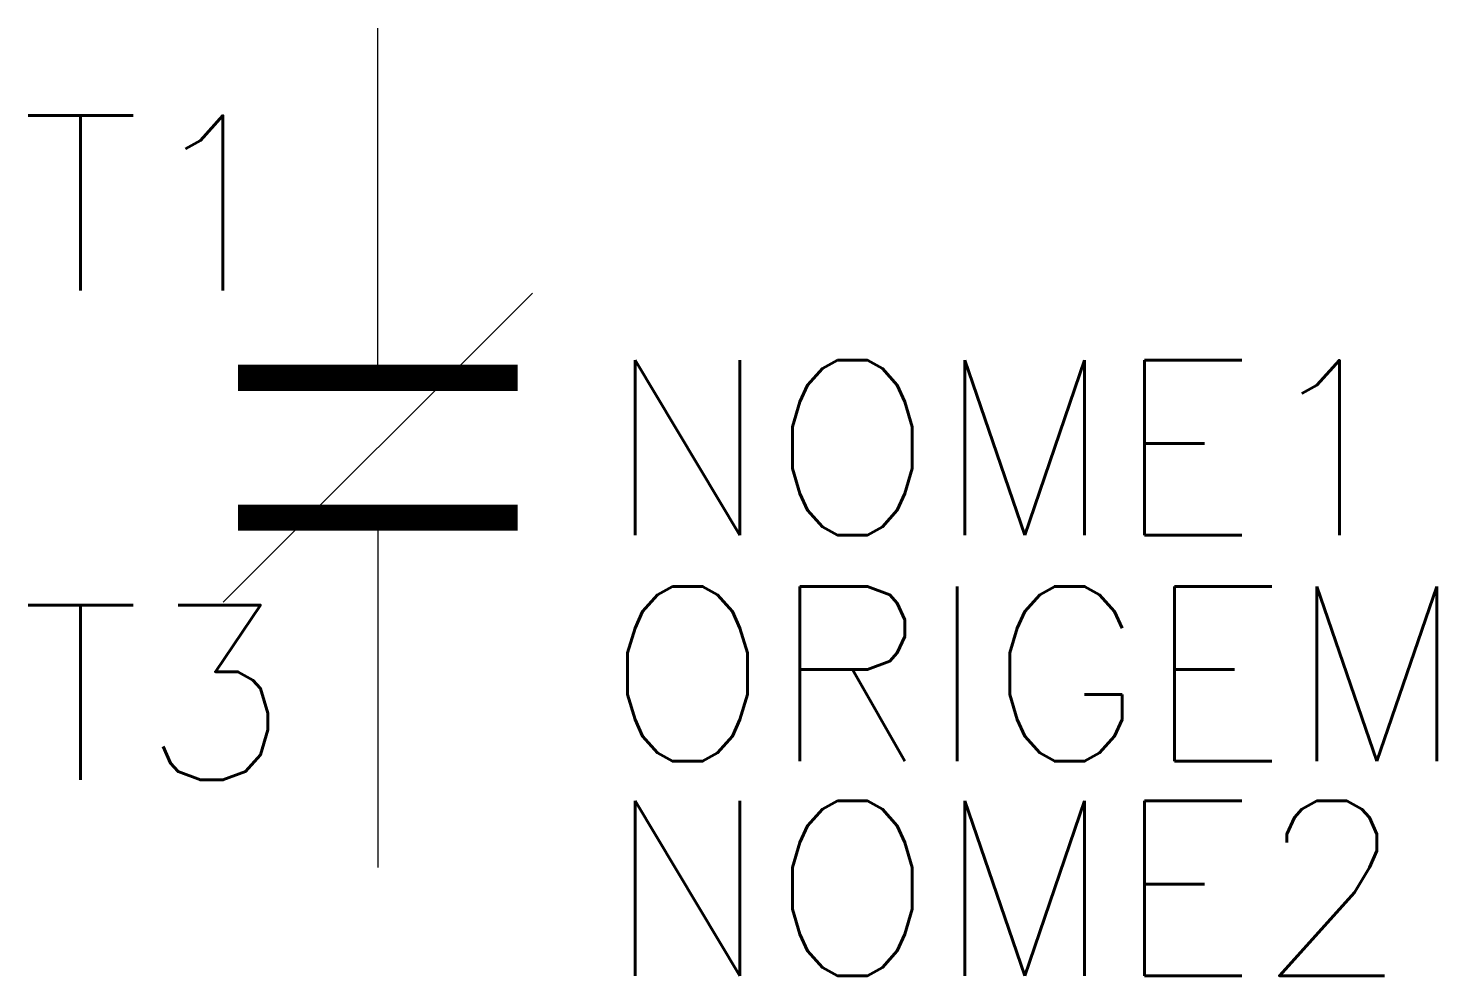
# Model space of a CAD drawing. Header units: millimetres. Extents: x 271.7 to 287.8, y 50.7 to 61.6.
import ezdxf
from ezdxf.enums import TextEntityAlignment as Align

# ---------------------------------------------------------------- set-up
doc = ezdxf.new("R2010")
doc.units = ezdxf.units.MM
doc.header["$LTSCALE"] = 10
doc.styles.add('ROMANS', font='romans')

msp = doc.modelspace()

# ---------------------------------------------------------------- linework, layer by layer
for p, q in [((275.702, 57.559), (275.702, 61.559)), ((273.934, 54.991), (277.47, 58.526)), ((275.702, 55.959), (275.702, 51.959))]:
    msp.add_line(p, q)
at = {"color": 5, "const_width": 0.3}
for points in [[(274.102, 57.559), (277.302, 57.559)], [(274.102, 55.959), (277.302, 55.959)]]:
    msp.add_lwpolyline(points, dxfattribs=at)

# ---------------------------------------------------------------- texts
at = {"style": 'ROMANS'}
for tag, p in [('T1', (274.702, 59.559)), ('T3', (274.702, 53.959))]:
    msp.add_attdef(tag, text='', height=2, dxfattribs=at).set_placement(p, align=Align.MIDDLE_RIGHT)
for tag, text, p in [('NOME1', '', (278.302, 56.759)), ('ORIGEM', 'ORIGEM', (278.302, 54.173))]:
    msp.add_attdef(tag, text=text, height=2, dxfattribs=at).set_placement(p, align=Align.MIDDLE_LEFT)
at = {"style": 'ROMANS', "flags": 1}
msp.add_attdef('NOME2', text='', height=2, dxfattribs=at).set_placement((278.302, 51.718), align=Align.MIDDLE_LEFT)

doc.saveas('drawing.dxf')
